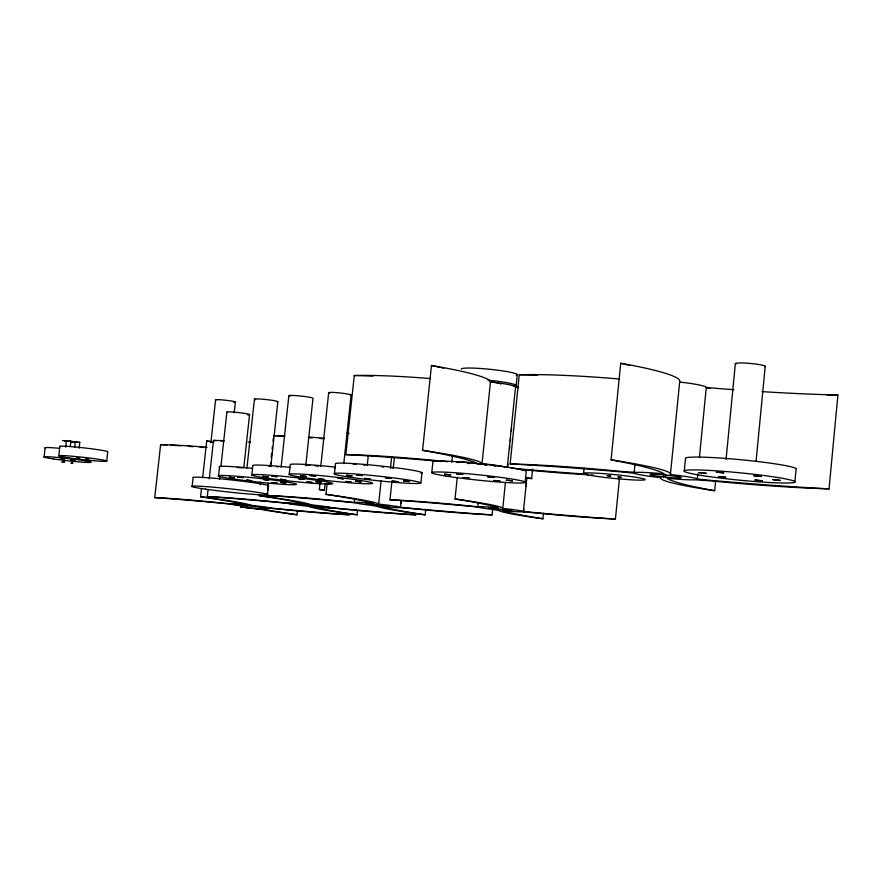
<?xml version="1.0" encoding="UTF-8"?>
<svg xmlns="http://www.w3.org/2000/svg" width="882" height="882" viewBox="0 0 882 882"><rect width="100%" height="100%" fill="white"/><g stroke="black" fill="none" stroke-linecap="round" stroke-linejoin="round"><path stroke-width="1.32" d="M715.589 481.219L714.663 490.723A267.081 16.813 5.3 0 1 668.391 479.091L667.09 478.276L669.493 478.507A32.017 2.051 5.7 0 0 694.884 479.797L709.437 480.756A166.125 11.212 5.6 0 0 829.058 488.849L837.9 395.026A286 30.264 5.4 0 1 761.927 391.619M756.094 461.099L765.212 366.35M794.858 482.167A55.709 3.682 5.6 0 0 716.68 470.867A55.709 3.682 5.6 0 0 707.452 476.357A55.709 3.682 5.6 0 0 794.858 482.167L796.071 469.378A55.698 3.925 5.5 0 0 745.18 460.161A55.698 3.925 5.5 0 0 685.546 458.133L684.3 470.889M829.058 488.849A286.738 20.242 5.6 0 1 708.268 480.139L697.342 478.992A32.017 2.051 5.7 0 0 678.203 475.442L670.408 474.527L679.779 380.837A156.809 15.314 5.7 0 0 620.719 363.274L611.083 459.842A256.442 16.515 6 0 1 662.801 473.039L664.146 473.899L661.698 473.656A32.017 2.051 5.7 0 0 636.209 472.388L621.854 471.462A148.507 9.04 5.7 0 0 510.138 463.987L519.278 374.762A238.349 21.036 5.5 0 1 537.656 375.269M697.298 479.147L697.827 473.678M699.437 457.262L706.295 387.275A31.939 3.065 5.5 0 0 687.276 382.975L679.504 382.027M726.051 459.599L735.345 363.704M543.455 513.335L542.904 518.781A190.347 8.897 5.8 0 1 504.416 511.075L503.027 510.568L504.758 510.744A23.13 1.08 5.9 0 0 522.276 511.869L532.43 512.629A117.879 5.755 5.9 0 0 615.427 519.046L619.473 478.419M634.158 472.686L634.974 464.494M663.429 476.897L660.453 476.567A16.008 1.025 5.7 0 1 650.023 474.759L650.563 474.284A16.008 1.025 5.7 0 1 662.614 474.792L670.882 475.652A16.008 1.025 5.7 0 1 681.301 477.46L680.672 477.934A16.008 1.025 5.7 0 1 668.633 477.405L663.429 476.897L663.694 474.185M665.48 477.107L665.745 474.395M583.564 473.402L584.093 468.122M505.022 466.986A28.147 1.731 5.9 0 0 488.992 464.428L482.046 463.623L490.458 381.972L489.984 380.914A138.22 12.58 6.1 0 0 431.452 365.49L422.577 450.305A226.751 13.903 6.2 0 1 474.737 462.278L476.556 463.072L474.406 462.852A28.147 1.731 5.9 0 0 456.424 461.738M391.972 480.767L389.965 499.807A108.828 4.917 6 0 1 468.904 505.882L477.779 506.786L478.198 502.707M425.73 509.388L425.157 514.845A192.949 8.5 5.9 0 1 382.667 506.896L380.914 506.367L382.678 506.544A23.505 1.036 6.1 0 0 399.8 507.657L409.854 508.44A119.842 5.49 6 0 0 492.09 514.89L492.641 509.487M615.427 519.046A201.041 10.11 5.9 0 1 531.251 512.255L523.335 511.417A23.13 1.08 5.9 0 0 508.462 509.035L502.773 508.385L505.43 482.388M490.458 381.972L497.393 382.799A28.092 2.536 5.8 0 1 515.562 386.603L507.26 467.647M507.679 466.776L507.966 464.042M509.509 448.971L509.785 446.226M510.347 440.746L510.634 438.012M511.328 431.155L511.615 428.42M516.146 385.544L517.26 374.729M525.132 482.333L526.245 471.462A46.922 2.867 5.9 0 0 478.915 463.689A46.922 2.867 5.9 0 0 432.919 461.903L431.783 472.752M523.412 511.505L526.874 477.537M523.533 511.725L523.809 509.013M526.168 485.949L526.444 483.237M525.584 477.713A137.427 8.357 5.8 0 0 531.659 478.617L532.618 469.136M492.09 514.89A204.613 9.658 6.1 0 1 408.399 508.032L400.505 507.282L401.222 500.502M401.255 503.457L401.542 500.744M420.923 482.851L421.982 472.752M451.816 462.102L452.521 455.255M477.779 506.786L478.959 506.632A23.13 1.08 5.9 0 1 496.5 507.745L498.264 507.922L496.831 507.393A186.212 8.721 6.1 0 0 455.024 498.969L457.273 477.272M343.793 463.524L351.08 395.169M439.964 461.363A211.945 12.105 5.9 0 0 345.843 454.616L354.277 375.523A211.537 17.695 5.8 0 1 373.031 376.096M267.389 492.74L267.092 495.464A110.57 4.675 6.1 0 1 345.204 501.56L354.2 502.475L354.641 498.418M357.034 514.801A180.479 7.475 6 0 1 313 506.698L309.152 506.323A107.361 4.399 6 0 0 357.034 514.801L357.464 510.766M367.221 465.63L368.235 456.049M400.505 507.282L400.351 507.183A23.505 1.036 6.1 0 0 384.475 504.736L378.643 504.074L381.09 480.866M390.45 468.232L391.608 457.295M393.262 468.518L394.408 457.637M267.687 490.028L268.426 483.226M270.344 465.553L270.631 462.841M271.226 457.405L271.667 453.326M272.108 449.247L272.406 446.524M272.99 441.088L273.288 438.376M267.544 494.427L268.503 485.585M270.917 465.531L277.83 401.784M281.115 467.195L288.855 395.665M289.208 474.549L290.255 464.825A41.972 2.304 6.1 0 1 335.204 467.129M256.43 508.517A101.099 3.903 6.1 0 0 297.002 514.768L297.443 510.656M305.723 465.85L312.978 398.41A12.172 0.959 6.2 0 0 298.755 395.853A12.172 0.959 6.2 0 0 290.002 396.283M320.772 466.49L328.688 392.611M325.083 483.744L324.4 490.127L319.339 489.598L319.99 483.171L321.467 483.226M354.2 502.475L355.148 502.321A23.505 1.036 6.1 0 1 372.292 503.424L374.078 503.6L372.27 503.06A189.773 8.28 6.2 0 0 325.976 494.339L327.134 483.545M334.432 473.943L335.502 463.866A43.538 2.47 6 0 1 382.215 466.159A43.538 2.47 6 0 1 420.901 473.281M249.022 505.551A168.109 6.45 6.3 0 0 200.567 496.731L201.46 488.573M202.662 477.691L206.708 440.978A102.103 5.92 6.3 0 1 213.83 442.036M210.864 442.753L215.583 399.844M207.303 496.599A103.933 4.134 6.1 0 1 289.605 503.368L299.042 504.471L290.575 503.633A168.418 6.538 6.1 0 0 207.303 496.599L208.064 489.753M209.266 478.794L213.488 440.438A103.789 6.152 6.1 0 1 223.874 440.68M218.527 476.104L219.53 466.997A39.381 2.018 6.2 0 1 252.241 468.298M219.541 479.058L219.85 476.324M220.897 466.754L226.895 412.07M234.193 412.809L235.362 402.093M243.741 467.912L249.562 414.628M246.894 468.342L254.446 399.127M251.789 475.155L252.814 465.751A40.66 2.161 6.1 0 1 289.781 467.35M260.201 484.835L260.488 482.134M240.08 505.011A159.179 5.843 6.1 0 0 154.736 497.602L160.634 444.649A158.969 8.699 6.2 0 1 166.996 444.98M192.1 486.61L193.081 477.779A38.135 1.775 6.2 0 1 231.823 479.984A38.135 1.775 6.2 0 1 268.084 486.004M74.738 447.009L75.323 441.794L74.132 441.904M79.204 448.21L79.755 442.345L65.268 440.78L77.451 442.323M106.667 461.253A24.233 1.18 6.3 0 0 73.305 456.325A24.233 1.18 6.3 0 0 68.311 457.813A24.233 1.18 6.3 0 0 106.667 461.253L107.714 451.959A24.222 1.257 6.4 0 0 83.36 447.824A24.222 1.257 6.4 0 0 60.042 446.7M44.1 456.865L45.147 447.714M58.807 455.685L59.866 446.358M65.709 447.196L66.448 440.669M70.295 446.457L70.891 441.232L69.7 441.342M670.408 474.527L670.651 473.733A157.183 10.231 5.9 0 0 611.083 459.842M306.969 465.299L309.924 465.255M353.241 464.34L356.416 464.296M240.169 504.978L260.752 507.139L258.261 507.161M75.345 460.911L73.845 460.834M319.306 489.554L324.4 490.127M66.569 440.934L64.772 440.791M72.831 441.75L75.433 442.058L72.831 441.761M78.553 442.455L79.755 442.345M268.734 466.115L271.469 466.17M334.697 467.879L335.259 467.846M382.127 467.019L383.802 467.008M485.056 465.233L486.258 465.255M71.817 441.518L77.407 442.268L71.817 441.772M456.611 462.344L458.475 462.488M237.247 467.416L242.142 467.879M324.697 483.986L328.909 484.108L327.795 483.832M706.239 387.496L717.187 388.411A286 30.264 5.4 0 0 733.846 389.701M515.65 386.801L518.373 387.033M511.45 468.166L516.896 468.662A248.823 16.714 5.9 0 0 587.61 474.229M477.063 464.009L480.745 464.373M707.386 388.212L710.12 388.477M515.827 387.308L518.528 387.573M64.75 440.658L66.558 440.912M447.758 461.694L441.011 461.021A131.429 7.729 6 0 0 345.843 454.616M64.419 440.857L68.542 441.143L62.424 440.548M276.529 466.655L278.227 466.865M71.806 463.116C68.432 462.576 75.521 463.59 72.115 463.039M390.726 467.603L392.523 467.824M315.172 465.751L318.457 466.192M493.821 465.894L495.739 466.148M319.824 483.457L316.539 482.928M363.682 465.035L365.269 465.266M241.955 505.375L243.741 505.64M61.299 459.302L60.351 459.092M320.585 483.336L320.023 483.215M378.643 504.074L377.882 503.578A115.641 5.105 6.2 0 0 325.976 494.339M502.773 508.385L502.409 507.911A113.58 5.369 6 0 0 455.024 498.969M482.046 463.623L481.528 462.885A138.507 8.611 6.1 0 0 422.577 450.305M735.963 364.167A14.994 1.566 5.2 0 1 749.943 363.417A14.994 1.566 5.2 0 1 764.76 366.714M714.663 490.723A156.853 9.823 5.5 0 1 660.772 478.408L660.971 477.658L653.33 476.765A32.017 2.051 5.7 0 1 634.103 473.237L623.243 472.102A238.868 14.057 5.7 0 0 510.138 463.987M519.278 374.762A148.176 13.528 5.6 0 1 618.988 378.962M837.9 395.026A165.717 16.758 5.3 0 1 827.073 395.092M620.719 363.274A255.846 24.707 6 0 1 629.516 365.357M487.989 380.131A28.092 2.547 5.8 0 1 513.5 386.36M461.385 369.128A28.081 2.657 5.8 0 1 492.784 369.602A28.081 2.657 5.8 0 1 516.279 375.324M531.659 478.617A232.594 14.266 5.6 0 1 525.474 477.526M354.277 375.523A131.175 11.301 5.9 0 1 430.394 378.543M467.581 463.436A14.079 0.871 5.9 0 1 469.819 463.491M484.582 464.814A14.079 0.871 5.9 0 1 486.798 465.112M593.542 475.089A144.846 9.36 5.9 0 1 590.896 474.946M588.206 474.792A144.846 9.36 5.9 0 1 518.373 469.235M431.452 365.49A226.288 20.308 6.2 0 1 439.82 367.309M441.165 367.607A226.288 20.308 6.2 0 1 443.778 368.202M490.05 381.774A12.646 1.147 5.8 0 1 498.319 383.075M499.907 383.494A12.646 1.147 5.8 0 1 500.612 384.166M329.681 393.185A11.312 0.926 6.1 0 1 339.493 392.92A11.312 0.926 6.1 0 1 350.408 395.334M542.904 518.781A112.929 5.237 5.8 0 1 498.947 510.568L492.983 509.476A23.13 1.08 5.9 0 1 478.077 507.106L470.205 506.279A176.29 7.773 5.9 0 0 389.965 499.807M215.792 400.064A9.967 0.739 6.3 0 1 227.302 400.428A9.967 0.739 6.3 0 1 233.752 402.28M240.334 505.673A20.76 0.805 6.2 0 1 234.535 503.82A20.76 0.805 6.2 0 1 266.188 507.227A20.76 0.805 6.2 0 1 260.84 507.878M213.488 440.438A168.186 9.746 6.1 0 1 216.189 440.57M220.357 440.78A168.186 9.746 6.1 0 1 223.94 440.978M248.129 442.025A103.789 6.152 6.1 0 1 250.598 442.202M259.992 507.106A105.333 4.234 6.2 0 0 349.349 514.801A179.244 7.398 6.2 0 1 259.562 506.985M255.901 506.665A105.333 4.234 6.2 0 1 251.822 506.213A179.244 7.398 6.2 0 0 255.67 506.588M154.736 497.602A98.134 3.682 6.2 0 1 240.929 505.011M242.296 505.154A98.134 3.682 6.2 0 1 247.743 505.761A159.179 5.843 6.1 0 0 242.66 505.265M297.002 514.768A169.697 6.637 6 0 1 259.076 508.374M200.567 496.731A102.246 3.969 6.2 0 1 251.039 505.75M206.708 440.978A167.878 9.603 6.4 0 1 213.378 442.125M170.998 445.201A158.969 8.699 6.2 0 1 180.832 445.818M188.252 446.325A158.969 8.699 6.2 0 1 193.367 446.689M199.949 447.185A158.969 8.699 6.2 0 1 203.985 447.505M160.634 444.649A98.001 5.479 6.2 0 1 207.027 447.317M425.157 514.845A114.572 4.994 6 0 1 377.176 506.378L370.683 505.254A23.505 1.036 6.1 0 1 354.785 502.817L346.769 501.968A178.958 7.387 6 0 0 267.092 495.464M283.629 436.138A178.704 10.992 6 0 0 273.585 435.653A110.404 6.957 6.1 0 1 284.974 435.884M308.336 437.637A178.704 10.992 6 0 1 312.173 437.902M320.012 438.464A178.704 10.992 6 0 1 324.014 438.773M308.678 437.108A110.404 6.957 6.1 0 1 324.488 438.255M346.78 433.161A115.465 7.607 6.2 0 1 349.14 433.569M45.346 448.056A23.759 1.213 6.4 0 1 59.028 448.265M255.626 399.711A11.786 0.904 6.2 0 1 265.416 399.469A11.786 0.904 6.2 0 1 277.213 401.949M227.115 412.302A11.422 0.805 6.2 0 1 240.378 412.787A11.422 0.805 6.2 0 1 247.688 414.827M444.484 474.207L450.636 474.902L444.484 474.207M456.534 473.788L462.752 474.439L456.534 473.788M463.182 477.57L469.29 478.209L463.182 477.57M487.724 476.809L493.953 477.46L487.724 476.809M493.799 480.536L499.929 481.175L493.799 480.536M489.278 508.032L501.208 509.851L512.089 510.413L489.278 508.032M506.29 480.183L512.475 480.833L506.29 480.183M699.04 472.609L706.317 473.358L699.04 472.609M716.371 472.102L723.736 472.862L716.371 472.102M718.51 476.567L725.721 477.316L718.51 476.567M753.724 475.652L761.111 476.412L753.724 475.652M755.058 480.051L762.28 480.8L755.058 480.051M772.93 479.643L780.239 480.403L772.93 479.643M299.119 504.317L320.783 506.709L299.119 504.317M366.14 503.666L374.85 505.221L389.116 506.246L366.14 503.666M607.29 475.652L610.631 476.026L607.29 475.652M618.05 477.063L621.38 477.438L618.05 477.063M229.43 477.305L234.513 477.912L229.43 477.305M237.666 476.986L242.782 477.592L237.666 476.986M263.034 476.401L268.271 477.019L263.034 476.401M271.843 476.06L277.113 476.688L271.843 476.06M246.684 480.117L251.712 480.712L246.684 480.117M263.475 479.521L268.591 480.128L263.475 479.521M300.806 475.828L306.197 476.467L300.806 475.828M280.597 479.312L285.79 479.918L280.597 479.312M310.255 475.475L315.69 476.115L310.255 475.475M298.557 478.683L303.838 479.301L298.557 478.683M272.097 482.619L277.135 483.204L272.097 482.619M280.652 482.344L285.724 482.939L280.652 482.344M318.656 478.838L323.992 479.466L318.656 478.838M346.45 475.277L352.017 475.938L346.45 475.277M356.692 474.902L362.304 475.563L356.692 474.902M306.903 481.892L312.085 482.498L306.903 481.892M337.916 478.176L343.341 478.816L337.916 478.176M316.054 481.594L321.28 482.211L316.054 481.594M364.597 478.397L370.109 479.047L364.597 478.397M345.876 481.495L351.201 482.123L345.876 481.495M385.478 477.702L391.09 478.364L385.478 477.702M355.678 481.197L361.058 481.837L355.678 481.197M392.898 481.153L398.41 481.804L392.898 481.153M403.526 480.833L409.083 481.495L403.526 480.833M240.444 506.941L260.532 509.256L240.444 506.941M61.961 458.894L64.485 459.202L61.961 458.894M77.01 457.747L79.589 458.067L77.01 457.747M70.847 459.996L73.36 460.305L70.847 459.996M86.05 458.872L88.619 459.191L86.05 458.872M62.082 461.848L64.551 462.157L62.082 461.848M329.151 507.492L320.651 506.654L330.066 507.756A112.058 4.807 6.1 0 0 415.973 514.845A190.997 8.412 6.1 0 1 329.151 507.492M310.662 505.199L306.638 504.416A178.219 7.276 6.3 0 0 259.032 495.618A108.486 4.487 6.2 0 1 310.541 504.791L310.662 505.199M597.676 476.489A30.936 1.918 5.7 0 0 645.073 479.709A30.936 1.918 5.7 0 0 600.245 473.402A30.936 1.918 5.7 0 0 597.676 476.489M445.388 475.982A46.933 2.679 5.9 0 0 523.522 482.873A46.933 2.679 5.9 0 0 466.446 473.645A46.933 2.679 5.9 0 0 445.388 475.982M348.114 476.942A43.549 2.315 6.1 0 0 419.843 483.347A43.549 2.315 6.1 0 0 364.972 474.792A43.549 2.315 6.1 0 0 348.114 476.942M302.868 477.438A41.983 2.161 6.1 0 0 371.653 483.612A41.983 2.161 6.1 0 0 317.917 475.365A41.983 2.161 6.1 0 0 302.868 477.438M298.48 505.121A22.039 0.904 6.1 0 0 331.753 507.922A22.039 0.904 6.1 0 0 299.296 503.633A22.039 0.904 6.1 0 0 298.48 505.121M53.537 458.949A23.77 1.136 6.4 0 0 91.078 462.333A23.77 1.136 6.4 0 0 58.212 457.493A23.77 1.136 6.4 0 0 53.537 458.949M265.405 477.956A40.671 2.018 6.1 0 0 331.698 483.942A40.671 2.018 6.1 0 0 279.01 475.96A40.671 2.018 6.1 0 0 265.405 477.956M232.043 478.816A39.381 1.896 6.2 0 0 295.966 484.604A39.381 1.896 6.2 0 0 244.369 476.897A39.381 1.896 6.2 0 0 232.043 478.816M205.451 489.135A38.147 1.654 6.2 0 0 267.136 494.824A38.147 1.654 6.2 0 0 216.729 487.514A38.147 1.654 6.2 0 0 205.451 489.135"/></g></svg>
